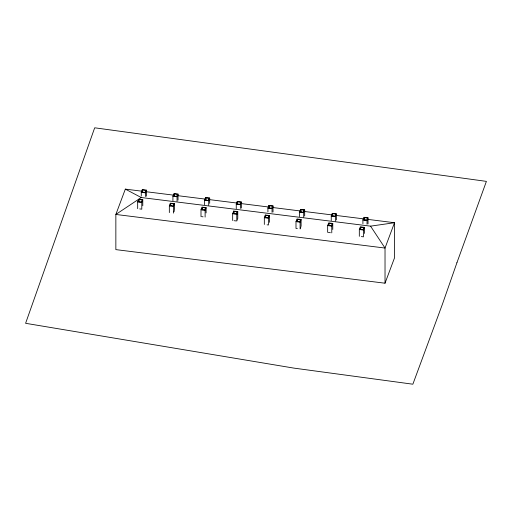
<?xml version="1.0" encoding="UTF-8"?>
<svg xmlns="http://www.w3.org/2000/svg" width="512" height="512" viewBox="0 0 512 512"><rect width="100%" height="100%" fill="white"/><g stroke="black" fill="none" stroke-linecap="round" stroke-linejoin="round"><path stroke-width="0.77" d="M141.965 191.2L125.338 189.12L115.853 214.451L115.853 249.619L385.024 283.213L394.509 257.888L394.509 222.72L367.59 219.36M137.67 208.659L137.67 201.862L138.662 199.213L142.778 199.725L142.778 205.773M141.261 196.051L141.261 192.275L142.253 189.626L146.368 190.138L146.368 196.186M139.059 199.546L138.272 201.651L141.402 202.042L142.195 199.936L139.059 199.546L139.059 202.01M142.65 189.958L141.862 192.07L144.992 192.461L145.786 190.355L142.65 189.958L142.65 192.422M139.731 208.915L141.786 209.171L141.786 202.374L142.778 199.725M145.376 196.563L145.376 192.787L146.368 190.138M169.338 212.608L169.338 205.811L170.323 203.168L174.438 203.68L174.438 209.722M172.922 200.755L172.922 196.224L173.914 193.581L178.029 194.093L178.029 200.134M170.726 203.501L169.933 205.606L173.069 205.997L173.856 203.891L170.726 203.501L170.726 205.958M174.31 193.914L173.523 196.019L176.659 196.41L177.446 194.304L174.31 193.914L174.31 196.378M173.453 213.126L173.453 206.323L174.438 203.68M177.043 201.274L177.043 196.742L178.029 194.093M173.946 211.802L174.438 210.477M200.998 216.563L200.998 209.766L201.99 207.117L206.106 207.629L206.106 212.922M204.589 204.71L204.589 200.179L205.581 197.53L209.696 198.048L209.696 203.334M202.387 207.45L201.6 209.562L204.73 209.952L205.523 207.846L202.387 207.45L202.387 209.914M205.978 197.869L205.19 199.974L208.32 200.365L209.114 198.259L205.978 197.869L205.978 200.326M205.114 217.075L205.114 210.278L206.106 207.629M208.704 205.222L208.704 200.691L209.696 198.048M232.666 220.518L232.666 213.715L233.651 211.072L237.773 211.584L237.773 218.381L236.781 221.03L236.781 214.234L237.773 211.584M236.256 208.666L236.256 204.128L237.242 201.485L241.357 201.997L241.357 208.038M234.054 211.405L233.261 213.51L236.397 213.901L237.184 211.795L234.054 211.405L234.054 213.869M237.638 201.818L236.851 203.923L239.987 204.314L240.774 202.208L237.638 201.818L237.638 204.282L239.994 204.576M240.371 208.422L240.371 204.646L241.357 201.997M264.326 224.467L264.326 217.67L265.318 215.021L269.434 215.539L269.434 222.336M267.917 211.859L267.917 208.083L268.909 205.44L273.024 205.952L273.024 211.994M265.715 215.36L264.928 217.466L268.058 217.856L268.851 215.75L265.715 215.36L265.715 217.818M269.306 205.773L268.518 207.878L271.648 208.269L272.442 206.163L269.306 205.773L269.306 208.23M267.072 224.813L268.442 224.979L268.442 218.182L269.434 215.539M272.032 212.371L272.032 208.595L273.024 205.952M297.363 228.589L295.994 228.422L295.994 221.619L296.979 218.976L301.101 219.488L301.101 226.285M299.584 216.57L299.584 212.038L300.57 209.389L304.685 209.901L304.685 215.949M297.382 219.309L296.589 221.414L299.725 221.805L300.512 219.699L297.382 219.309L297.382 221.773M300.973 209.722L300.179 211.827L303.315 212.224L304.102 210.112L300.973 209.722L300.973 212.186M300.109 228.934L300.109 222.138L301.101 219.488M303.699 217.082L303.699 212.55L304.685 209.901M300.352 228.275L300.851 226.95M327.654 232.371L327.654 225.574L328.646 222.931L332.762 223.443L332.762 229.485M331.245 220.518L331.245 215.987L332.237 213.344L336.352 213.856L336.352 219.898M329.043 223.264L328.256 225.37L331.392 225.76L332.179 223.654L329.043 223.264L329.043 225.722M332.634 213.677L331.846 215.782L334.976 216.173L335.77 214.067L332.634 213.677L332.634 216.141L334.202 216.333M331.77 232.89L331.77 226.086L332.762 223.443M335.36 221.037L335.36 216.499L336.352 213.856M359.322 236.326L359.322 229.53L360.314 226.88L364.429 227.392L364.429 233.44M362.912 223.718L362.912 219.942L363.898 217.293L368.019 217.811L368.019 223.853M360.71 227.213L359.917 229.318L363.053 229.715L363.84 227.603L360.71 227.213L360.71 229.677M364.301 217.626L363.507 219.738L366.643 220.128L367.43 218.022L364.301 217.626L364.301 220.09M361.376 236.582L363.437 236.838L363.437 230.042L364.429 227.392M367.027 224.23L367.027 220.454L368.019 217.811M141.235 197.523L115.853 214.451L385.024 248.051L394.509 222.72L370.56 226.15L141.235 197.523L125.338 189.12M145.92 191.693L173.632 195.149M177.587 195.648L205.299 199.104M210.048 199.699L236.966 203.059M240.922 203.552L268.634 207.008M272.589 207.501L300.301 210.963M304.256 211.456L331.962 214.918M335.923 215.411L363.629 218.867M143.43 192.518L144.998 192.717M270.086 208.333L272.442 208.621M365.082 220.186L366.65 220.384M141.261 192.275L145.376 192.787M172.922 196.224L177.043 196.742M204.589 200.179L208.704 200.691M236.256 204.128L240.371 204.646M267.917 208.083L272.032 208.595M299.584 212.038L303.699 212.55M331.245 215.987L335.36 216.499M362.912 219.942L367.027 220.454M137.67 201.862L141.786 202.374M169.338 205.811L173.453 206.323M200.998 209.766L205.114 210.278M232.666 213.715L237.184 214.259M264.326 217.67L268.442 218.182M295.994 221.619L300.109 222.138M327.654 225.574L331.77 226.086M359.322 229.53L363.437 230.042M201.683 216.646L203.059 216.819M234.035 220.685L236.096 220.941M328.339 232.461L330.4 232.717M370.56 226.15L385.024 248.051L385.024 283.213M304.102 210.112L304.102 211.347M272.442 206.163L272.442 207.392M268.909 205.44L268.909 206.95M268.851 215.75L268.851 216.979M265.318 215.021L265.318 216.531M240.774 202.208L240.774 203.443M237.242 201.485L237.242 202.995M237.184 211.795L237.184 213.024M233.651 211.072L233.651 212.582M209.114 198.259L209.114 200.102M205.523 207.846L205.523 209.075M456.922 262.739L442.541 303.872L412.864 384.205L293.92 368.115L25.6 323.302L94.688 127.795L486.4 181.376L456.922 262.739"/></g></svg>
